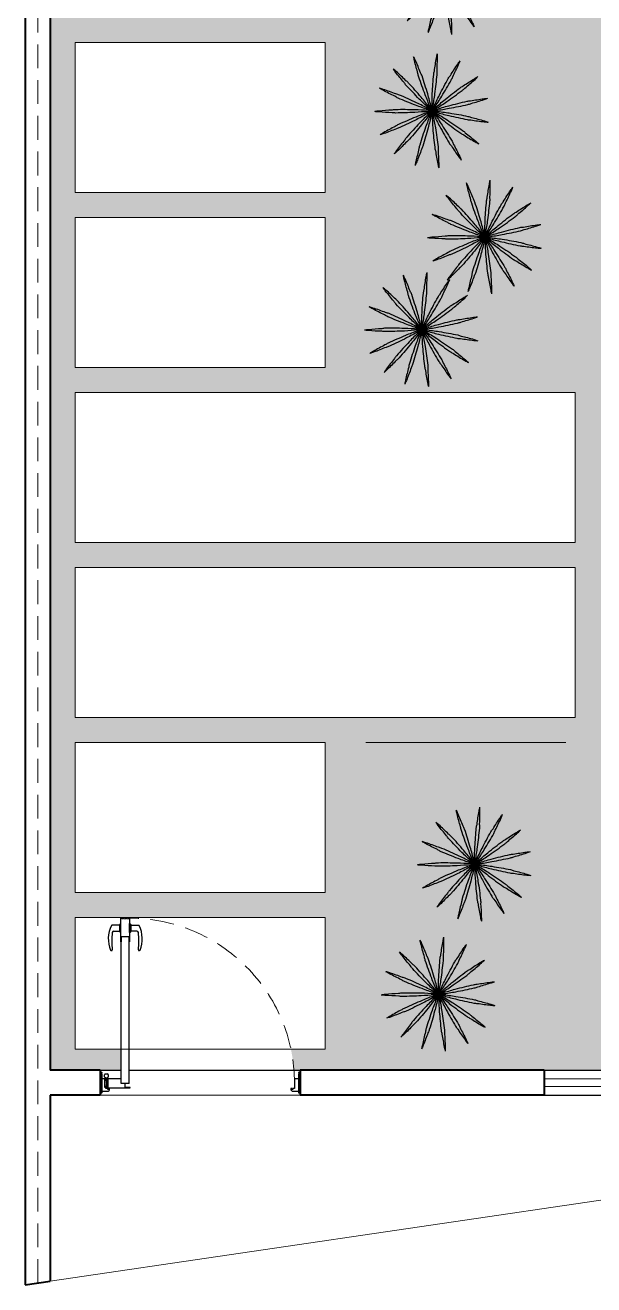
# Model space of a CAD drawing. Header units: millimetres. Extents: x 81693 to 98868, y 6565 to 11437.
# Drawn here: x 94479.4 to 94631, y 8516.8 to 8852.7 of the extents above; entities that cross this region are included whole.
import ezdxf

# ---------------------------------------------------------------- set-up
doc = ezdxf.new("R2010")
doc.units = ezdxf.units.MM
doc.linetypes.add('HIDDEN', pattern=[9.525, 6.35, -3.175])
for name, color, linetype in [('Grama', 84, 'Continuous'), ('MOLHO', 114, 'Continuous'), ('PN010', 1, 'Continuous')]:
    doc.layers.add(name, color=color, linetype=linetype)
for name, color, linetype, lineweight in [('Hachura', 1, 'Continuous', 9), ('Parede Corte', 4, 'Continuous', 40), ('Pisos Externos', 15, 'Continuous', 9), ('Portas - Janelas', 2, 'Continuous', 20), ('Projeção Portas', 55, 'HIDDEN', 5), ('Projeção Viga', 1, 'HIDDEN', 9)]:
    doc.layers.add(name, color=color, linetype=linetype, lineweight=lineweight)

# ---------------------------------------------------------------- blocks, each defined once
blk = doc.blocks.new('MOLHO2')
for points in [[(-0.063, 0.454, -0.04965), (-0.063, 0.499, -0.013329), (-0.067, 0.668, -0.009979), (-0.066, 0.719, -0.607526)], [(-0.021, 0.458, 0.04965), (-0.03, 0.502, 0.013329), (-0.056, 0.669, 0.009979), (-0.066, 0.719, 0.607526)], [(0.127, 0.44, -0.04965), (0.146, 0.482, -0.013329), (0.21, 0.638, -0.009979), (0.232, 0.684, -0.607526)], [(0.167, 0.427, 0.04965), (0.177, 0.471, 0.013329), (0.221, 0.634, 0.009979), (0.232, 0.684, 0.607526)], [(-0.205, 0.41, 0.04965), (-0.231, 0.447, 0.013329), (-0.323, 0.589, 0.009979), (-0.353, 0.63, 0.607526)], [(-0.242, 0.389, -0.04965), (-0.26, 0.431, -0.013329), (-0.333, 0.583, -0.009979), (-0.353, 0.63, -0.607526)], [(0.295, 0.35, -0.04965), (0.329, 0.381, -0.013329), (0.452, 0.497, -0.009979), (0.49, 0.531, -0.607526)], [(0.326, 0.322, 0.04965), (0.353, 0.358, 0.013329), (0.46, 0.49, 0.009979), (0.49, 0.531, 0.607526)], [(-0.354, 0.291, 0.04965), (-0.393, 0.314, 0.013329), (-0.535, 0.406, 0.009979), (-0.579, 0.432, 0.607526)], [(-0.379, 0.257, -0.04965), (-0.413, 0.288, -0.013329), (-0.542, 0.397, -0.009979), (-0.579, 0.432, -0.607526)], [(0, 0, -0.009979), (-0.03, 0.041, -0.013329), (-0.122, 0.183, -0.009462), (-0.242, 0.389, -0.009462)], [(0, 0, 0.009979), (-0.02, 0.047, 0.013329), (-0.093, 0.199, 0.009462), (-0.205, 0.41, 0.009462)], [(0, 0, -0.009979), (-0.01, 0.05, -0.013329), (-0.037, 0.217, -0.009462), (-0.063, 0.454, -0.009462)], [(0, 0, 0.009979), (0.001, 0.051, 0.013329), (-0.004, 0.22, 0.009462), (-0.021, 0.458, 0.009462)], [(0, 0, -0.009979), (0.011, 0.05, -0.013329), (0.055, 0.213, -0.009462), (0.127, 0.44, -0.009462)], [(0, 0, 0.009979), (0.022, 0.046, 0.013329), (0.086, 0.202, 0.009462), (0.167, 0.427, 0.009462)], [(0, 0, -0.009979), (0.03, 0.041, -0.013329), (0.137, 0.172, -0.009462), (0.295, 0.35, -0.009462)], [(0, 0, 0.009979), (0.038, 0.033, 0.013329), (0.161, 0.15, 0.009462), (0.326, 0.322, 0.009462)], [(-0.451, 0.08, -0.04965), (-0.494, 0.095, -0.013329), (-0.656, 0.143, -0.009979), (-0.705, 0.159, -0.607526)], [(-0.442, 0.121, 0.04965), (-0.487, 0.127, 0.013329), (-0.654, 0.154, 0.009979), (-0.705, 0.159, 0.607526)], [(0, 0, -0.009979), (-0.044, 0.026, -0.013329), (-0.186, 0.118, -0.009462), (-0.379, 0.257, -0.009462)], [(0, 0, 0.009979), (-0.037, 0.035, 0.013329), (-0.166, 0.144, 0.009462), (-0.354, 0.291, 0.009462)], [(0, 0, -0.009979), (0.044, 0.025, -0.013329), (0.195, 0.102, -0.009462), (0.412, 0.2, -0.009462)], [(0, 0, 0.009979), (0.049, 0.015, 0.013329), (0.208, 0.071, 0.009462), (0.429, 0.161, 0.009462)], [(0.412, 0.2, -0.04965), (0.455, 0.214, -0.013329), (0.615, 0.271, -0.009979), (0.664, 0.285, -0.607526)], [(0.429, 0.161, 0.04965), (0.469, 0.183, 0.013329), (0.619, 0.26, 0.009979), (0.664, 0.285, 0.607526)], [(0, 0, -0.009979), (-0.051, 0.006, -0.013329), (-0.218, 0.032, -0.009462), (-0.451, 0.08, -0.009462)], [(0, 0, 0.009979), (-0.048, 0.017, 0.013329), (-0.21, 0.064, 0.009462), (-0.442, 0.121, 0.009462)], [(0, 0, -0.009979), (0.051, 0.005, -0.013329), (0.22, 0.014, -0.009462), (0.458, 0.015, -0.009462)], [(0.458, 0.015, -0.04965), (0.503, 0.01, -0.013329), (0.672, -0.003, -0.009979), (0.722, -0.009, -0.607526)], [(-0.453, -0.069, 0.04965), (-0.496, -0.082, 0.013329), (-0.66, -0.126, 0.009979), (-0.708, -0.141, 0.607526)], [(-0.445, -0.11, -0.04965), (-0.49, -0.114, -0.013329), (-0.658, -0.137, -0.009979), (-0.708, -0.141, -0.607526)], [(0, 0, 0.009979), (-0.051, -0.004, 0.013329), (-0.218, -0.027, 0.009462), (-0.453, -0.069, 0.009462)], [(0, 0, -0.009979), (-0.048, -0.015, -0.013329), (-0.212, -0.059, -0.009462), (-0.445, -0.11, -0.009462)], [(0, 0, 0.009979), (-0.045, -0.025, 0.013329), (-0.189, -0.113, 0.009462), (-0.386, -0.247, 0.009462)], [(0, 0, -0.009979), (-0.038, -0.034, -0.013329), (-0.17, -0.14, -0.009462), (-0.362, -0.281, -0.009462)], [(0, 0, 0.009979), (-0.031, -0.041, 0.013329), (-0.126, -0.18, 0.009462), (-0.252, -0.383, 0.009462)], [(0, 0, -0.009979), (-0.021, -0.046, -0.013329), (-0.098, -0.197, -0.009462), (-0.216, -0.404, -0.009462)], [(0, 0, 0.009979), (-0.012, -0.05, 0.013329), (-0.042, -0.216, 0.009462), (-0.075, -0.452, 0.009462)], [(0, 0, -0.009979), (0, -0.051, -0.013329), (-0.009, -0.22, -0.009462), (-0.033, -0.457, -0.009462)], [(0, 0, -0.009979), (0.038, -0.034, -0.013329), (0.157, -0.154, -0.009462), (0.318, -0.33, -0.009462)], [(0, 0, 0.009979), (0.05, -0.006, 0.013329), (0.219, -0.019, 0.009462), (0.457, -0.027, 0.009462)], [(0, 0, 0.009979), (0.044, -0.026, 0.013329), (0.192, -0.107, 0.009462), (0.407, -0.211, 0.009462)], [(0, 0, -0.009979), (0.048, -0.016, -0.013329), (0.206, -0.077, -0.009462), (0.425, -0.172, -0.009462)], [(0, 0, 0.009979), (0.029, -0.042, 0.013329), (0.132, -0.176, 0.009462), (0.286, -0.358, 0.009462)], [(0, 0, 0.009979), (0.01, -0.05, 0.013329), (0.049, -0.214, 0.009462), (0.116, -0.443, 0.009462)], [(0, 0, -0.009979), (0.02, -0.047, -0.013329), (0.081, -0.205, -0.009462), (0.156, -0.431, -0.009462)], [(0.457, -0.027, 0.04965), (0.503, -0.023, 0.013329), (0.672, -0.014, 0.009979), (0.722, -0.009, 0.607526)], [(-0.386, -0.247, 0.04965), (-0.42, -0.277, 0.013329), (-0.552, -0.383, 0.009979), (-0.59, -0.417, 0.607526)], [(-0.362, -0.281, -0.04965), (-0.401, -0.304, -0.013329), (-0.545, -0.392, -0.009979), (-0.59, -0.417, -0.607526)], [(0.407, -0.211, 0.04965), (0.45, -0.225, 0.013329), (0.608, -0.286, 0.009979), (0.656, -0.302, 0.607526)], [(0.425, -0.172, -0.04965), (0.464, -0.195, -0.013329), (0.612, -0.276, -0.009979), (0.656, -0.302, -0.607526)], [(-0.252, -0.383, 0.04965), (-0.271, -0.424, 0.013329), (-0.348, -0.575, 0.009979), (-0.369, -0.621, 0.607526)], [(-0.216, -0.404, -0.04965), (-0.243, -0.441, -0.013329), (-0.338, -0.58, -0.009979), (-0.369, -0.621, -0.607526)], [(-0.075, -0.452, 0.04965), (-0.075, -0.497, 0.013329), (-0.084, -0.666, 0.009979), (-0.085, -0.717, 0.607526)], [(-0.033, -0.457, -0.04965), (-0.043, -0.501, -0.013329), (-0.073, -0.668, -0.009979), (-0.085, -0.717, -0.607526)], [(0.116, -0.443, 0.04965), (0.133, -0.485, 0.013329), (0.194, -0.643, 0.009979), (0.214, -0.69, 0.607526)], [(0.156, -0.431, -0.04965), (0.165, -0.475, -0.013329), (0.205, -0.64, -0.009979), (0.214, -0.69, -0.607526)], [(0.286, -0.358, 0.04965), (0.319, -0.389, 0.013329), (0.439, -0.509, 0.009979), (0.476, -0.543, 0.607526)], [(0.318, -0.33, -0.04965), (0.344, -0.367, -0.013329), (0.447, -0.501, -0.009979), (0.476, -0.543, -0.607526)]]:
    blk.add_lwpolyline(points, format="xyb")
blk = doc.blocks.new('VEG3')
at = {"layer": 'MOLHO', "xscale": 0.6290189251151159, "yscale": 0.6290189251151159, "zscale": 0.6290189251151159}
blk.add_blockref('MOLHO2', (-0.121, 0.0672), dxfattribs=at)

msp = doc.modelspace()

# ---------------------------------------------------------------- hatches: boundary and pattern name
at = {"layer": 'Grama', "transparency": 33554687}
h = msp.add_hatch(dxfattribs=at)
h.set_pattern_fill('GRASS2', color=256, scale=14, angle=360, pattern_type=2)
h.set_pattern_definition([(0, (-2058.807, 2975.28), (14, 14), [2.1, -0.42, 0.56, -0.42, 2.1, -8.4]), (0, (-2059.507, 2975.7), (14, 14), [1.4, -1.05, 2.1, -1.05, 1.4, -7]), (0, (-2054.607, 2981.3), (14, 14), [1.75, -0.7, 1.75, -9.8]), (0, (-2061.607, 2984.1), (14, 14), [0.7, -1.4, 0.7, -11.2]), (90, (-2060.207, 2984.1), (-14, 14), [1.26, -12.74]), (90, (-2056.007, 2975.7), (-14, 14), [1.4, -12.6]), (90, (-2052.507, 2981.3), (-14, 14), [1.4, -12.6]), (45, (-2054.187, 2975.56), (5e-15, 14), [1.4, -18.3989899]), (135, (-2057.827, 2975.56), (-14, 5e-15), [1.4, -18.3989899]), (63.434949, (-2054.6074, 2975.63), (7e-10, 14), [1.4, -29.9049517]), (75.9637565, (-2055.3074, 2975.7), (5e-10, 14), [1.4, -56.3234788]), (75.9637565, (-2051.8074, 2981.3), (5e-10, 14), [1.12, -56.6034788]), (75.9637565, (-2059.9274, 2984.1), (5e-10, 14), [0.98, -56.7434788]), (104.0362435, (-2056.7074, 2975.7), (-5e-10, 14), [1.4, -56.3234788]), (104.0362435, (-2053.2074, 2981.3), (-5e-10, 14), [1.12, -56.6034788]), (104.0362435, (-2060.4874, 2984.1), (-5e-10, 14), [0.98, -56.7434788]), (116.565051, (-2057.4074, 2975.63), (-6e-09, 14), [1.4, -29.9049352])])
h.paths.add_polyline_path([(94634.4125, 9081.3876), (94655.1907, 9081.3876), (94655.3013, 9088.0542), (94634.4125, 9088.0542), (94634.4125, 9128.0542), (94659.9917, 9128.0542), (94660.0946, 9129.6873), (94662.4399, 9133.7219), (94662.8443, 9134.7209), (94499.4125, 9134.7209), (94486.0791, 9134.7209), (94486.0791, 8848.9115), (94816.0791, 8848.9115), (94816.0791, 9134.7209), (94806.0791, 9134.7209), (94759.0782, 9134.7209), (94759.5193, 9133.5818), (94761.6373, 9129.2661), (94761.8733, 9128.0542), (94787.7458, 9128.0542), (94787.7458, 9088.0542), (94766.33, 9088.0542), (94766.3544, 9081.3876), (94787.7458, 9081.3876), (94787.7458, 9041.3876), (94766.446, 9041.3876), (94766.4451, 9040.1062), (94769.646, 9038.2454), (94771.0401, 9036.664), (94771.8578, 9035.4176), (94772.3148, 9034.7209), (94787.7458, 9034.7209), (94787.7458, 8994.7209), (94766.4134, 8994.7209), (94766.4087, 8988.0542), (94787.7458, 8988.0542), (94787.7458, 8948.0542), (94766.2013, 8948.0542), (94766.1356, 8941.3876), (94787.7458, 8941.3876), (94787.7458, 8901.3876), (94765.7414, 8901.3876), (94765.7294, 8900.1787), (94765.4482, 8895.7155), (94765.1961, 8894.7209), (94787.7458, 8894.7209), (94787.7458, 8854.7209), (94721.0791, 8854.7209), (94721.0791, 8855.2274), (94709.9888, 8854.6974), (94701.0791, 8855.2586), (94701.0791, 8854.7209), (94634.4125, 8854.7209), (94634.4125, 8894.7209), (94655.5026, 8894.7209), (94655.2202, 8895.7874), (94654.9249, 8900.5858), (94654.922, 8901.3876), (94634.4125, 8901.3876), (94634.4125, 8941.3876), (94654.7754, 8941.3876), (94654.751, 8948.0542), (94634.4125, 8948.0542), (94634.4125, 8988.0542), (94654.6928, 8988.0542), (94654.6975, 8994.7209), (94634.4125, 8994.7209), (94634.4125, 9034.7209), (94648.845, 9034.7209), (94649.3926, 9035.6629), (94650.0627, 9036.8157), (94651.9792, 9038.786), (94654.7295, 9040.5904), (94654.7301, 9041.3876), (94634.4125, 9041.3876)])
h.paths.add_polyline_path([(94626.0791, 9034.7209), (94626.0791, 8994.7209), (94492.7458, 8994.7209), (94492.7458, 9034.7209)], flags=16)
h.paths.add_polyline_path([(94559.4125, 9041.3876), (94492.7458, 9041.3876), (94492.7458, 9081.3876), (94559.4125, 9081.3876)], flags=16)
h.paths.add_polyline_path([(94559.4125, 9088.0542), (94492.7458, 9088.0542), (94492.7458, 9128.0542), (94559.4125, 9128.0542)], flags=16)
h.paths.add_polyline_path([(94626.0791, 8988.0542), (94626.0791, 8948.0542), (94492.7458, 8948.0542), (94492.7458, 8988.0542)], flags=16)
h.paths.add_polyline_path([(94559.4125, 8941.3876), (94559.4125, 8901.3876), (94492.7458, 8901.3876), (94492.7458, 8941.3876)], flags=16)
h.paths.add_polyline_path([(94559.4125, 8894.7209), (94559.4125, 8854.7209), (94492.7458, 8854.7209), (94492.7458, 8894.7209)], flags=16)
h.paths.add_polyline_path([(94816.0791, 8848.9115), (94486.0791, 8848.9115), (94486.0791, 8574.0542), (94499.4125, 8574.0542), (94505.0382, 8574.0542), (94505.0382, 8579.6785), (94492.7458, 8579.6785), (94492.7458, 8614.7209), (94559.4125, 8614.7209), (94559.4125, 8579.6785), (94550.253, 8579.6785, -0.03228732), (94551.0716, 8574.0542), (94552.7458, 8574.0542), (94617.7458, 8574.0542), (94804.4125, 8574.0542), (94816.0791, 8574.0542)])
h.paths.add_polyline_path([(94634.4125, 8848.0542), (94701.0791, 8848.0542), (94701.0791, 8843.5203), (94703.0153, 8843.5927), (94711.0791, 8843.7552), (94719.1429, 8843.5927), (94721.0791, 8843.5203), (94721.0791, 8848.0542), (94787.7458, 8848.0542), (94787.7458, 8808.0542), (94766.7461, 8808.0542), (94767.1769, 8802.535), (94767.3051, 8801.3876), (94787.7458, 8801.3876), (94787.7458, 8761.3876), (94767.3447, 8761.3876), (94767.4379, 8754.7209), (94787.7458, 8754.7209), (94787.7458, 8714.7209), (94768.1542, 8714.7209), (94768.2268, 8708.0542), (94787.7458, 8708.0542), (94787.7458, 8668.0542), (94768.7701, 8668.0542), (94768.8827, 8662.0373), (94768.9138, 8661.3876), (94787.7458, 8661.3876), (94787.7458, 8621.3876), (94766.9927, 8621.3876), (94766.3161, 8616.5892), (94767.4549, 8614.7209), (94787.7458, 8614.7209), (94787.7458, 8579.6785), (94721.0791, 8579.6785), (94721.0791, 8587.4791), (94711.0791, 8587.2885), (94701.0791, 8587.4791), (94701.0791, 8579.6785), (94634.4125, 8579.6785), (94634.4125, 8614.7209), (94654.7034, 8614.7209), (94655.8421, 8616.5892), (94655.1656, 8621.3876), (94634.4125, 8621.3876), (94634.4125, 8661.3876), (94653.2445, 8661.3876), (94653.2755, 8662.0373), (94653.3881, 8668.0542), (94634.4125, 8668.0542), (94634.4125, 8708.0542), (94653.9315, 8708.0542), (94654.0041, 8714.7209), (94634.4125, 8714.7209), (94634.4125, 8754.7209), (94654.7204, 8754.7209), (94654.8135, 8761.3876), (94634.4125, 8761.3876), (94634.4125, 8801.3876), (94654.8532, 8801.3876), (94654.9814, 8802.535), (94655.4122, 8808.0542), (94634.4125, 8808.0542)], flags=16)
h.paths.add_polyline_path([(94559.4125, 8808.0542), (94492.7458, 8808.0542), (94492.7458, 8848.0542), (94559.4125, 8848.0542)], flags=16)
h.paths.add_polyline_path([(94559.4125, 8801.3876), (94559.4125, 8761.3876), (94492.7458, 8761.3876), (94492.7458, 8801.3876)], flags=16)
h.paths.add_polyline_path([(94765.4981, 8680.2789), (94765.6749, 8680.3693), (94765.4961, 8680.4047)], flags=0)
h.paths.add_polyline_path([(94660.4277, 8831.1011), (94662.1255, 8827.4596), (94662.749, 8828.668), (94664.1799, 8830.7292), (94665.5805, 8831.3565), (94664.3054, 8818.4824), (94663.3036, 8802.9458), (94662.7342, 8786.6121), (94662.6913, 8763.9832), (94661.4102, 8762.7308), (94660.6692, 8760.7353), (94669.8777, 8729.5489), (94670.7683, 8725.0223), (94671.4423, 8721.1206), (94671.9084, 8704.3787), (94671.7967, 8677.1463), (94658.5096, 8680.7711), (94656.6622, 8680.4047), (94656.4689, 8667.9606), (94656.4159, 8652.3931), (94656.429, 8643.2725), (94656.8099, 8633.3009), (94657.6006, 8623.222), (94658.2702, 8614.9002), (94659.2717, 8608.2391), (94659.4951, 8606.5814), (94660.0043, 8608.542), (94670.3403, 8640.4572), (94670.8893, 8641.0078), (94671.74, 8641.6775), (94673.0225, 8641.938), (94676.008, 8641.8238), (94676.4328, 8729.53), (94674.8158, 8729.2219), (94673.4897, 8729.2523), (94672.3462, 8729.8112), (94671.2777, 8730.6183), (94670.9096, 8731.685), (94663.1087, 8758.5719), (94662.7707, 8761.2234), (94663.3933, 8763.1002), (94663.9422, 8763.7263), (94664.7496, 8764.5683), (94673.3877, 8770.1437), (94674.203, 8770.4301), (94672.1117, 8770.4301), (94672.1117, 8771.7075), (94677.8392, 8771.7075), (94680.4132, 8772.6118), (94687.1164, 8774.3572), (94693.2601, 8775.25), (94698.9624, 8775.7757), (94705.3228, 8776.0005), (94710.5847, 8776.123), (94707.8654, 8777.1469), (94708.4891, 8778.2151), (94714.5917, 8776.0527), (94716.8355, 8776.0005), (94723.1959, 8775.7757), (94728.8981, 8775.25), (94735.0419, 8774.3572), (94741.745, 8772.6118), (94748.7706, 8770.1437), (94757.4087, 8764.5683), (94758.2161, 8763.7263), (94758.765, 8763.1002), (94759.3876, 8761.2234), (94759.0495, 8758.5719), (94751.2486, 8731.685), (94750.8806, 8730.6183), (94749.8121, 8729.8112), (94748.6685, 8729.2523), (94747.3425, 8729.2219), (94745.7255, 8729.53), (94746.1502, 8641.8238), (94746.1493, 8641.8238), (94736.5427, 8641.2123), (94726.2462, 8640.6019), (94711.0791, 8640.1513), (94695.9121, 8640.6019), (94685.6155, 8641.2123), (94676.009, 8641.8238), (94673.0225, 8641.938), (94671.74, 8641.6775), (94670.8893, 8641.0078), (94670.3403, 8640.4572), (94660.0043, 8608.542), (94659.4951, 8606.5814), (94659.5142, 8606.4395), (94659.3825, 8606.1478), (94659.4951, 8606.5814), (94659.2717, 8608.2391), (94658.2702, 8614.9002), (94657.6006, 8623.222), (94656.8099, 8633.3009), (94656.429, 8643.2725), (94656.4159, 8652.3931), (94656.4689, 8667.9606), (94656.6602, 8680.2789), (94656.4834, 8680.3693), (94656.6622, 8680.4047), (94656.7353, 8685.1132), (94656.6391, 8699.5054), (94656.6906, 8716.1294), (94657.0071, 8728.4631), (94657.1287, 8741.3032), (94657.4408, 8750.0698), (94656.1241, 8750.2067), (94655.943, 8748.6648), (94645.4216, 8748.24), (94645.0848, 8750.0399), (94645.8147, 8752.2186), (94647.0637, 8753.3201), (94650.6741, 8754.1338), (94655.859, 8754.5833), (94656.0432, 8753.9259), (94657.5884, 8754.2185), (94657.595, 8754.4025), (94657.6459, 8763.9759), (94657.9642, 8774.9728), (94658.2428, 8783.6625), (94658.4902, 8791.5328), (94659.4307, 8804.7514), (94660.1505, 8813.9808), (94661.1734, 8822.3051), (94662.1255, 8827.4596), (94660.4252, 8831.1065), (94660.4343, 8831.1334)], flags=0)
h.paths.add_polyline_path([(94665.8815, 8824.4788), (94666.7117, 8831.9511), (94673.0811, 8833.3186), (94680.6259, 8834.58), (94682.6088, 8835.068), (94683.2008, 8835.7265), (94692.0621, 8836.0735), (94699.8239, 8836.3434), (94706.5944, 8836.2022), (94711.0791, 8836.3162), (94715.5638, 8836.2022), (94722.3344, 8836.3434), (94730.0962, 8836.0735), (94738.9575, 8835.7265), (94739.5495, 8835.068), (94741.5324, 8834.58), (94749.0772, 8833.3186), (94755.4466, 8831.9511), (94756.2768, 8824.4788), (94757.4315, 8810.3435), (94758.1901, 8798.1278), (94758.4312, 8785.8805), (94758.5956, 8772.7708), (94758.4769, 8765.1921), (94754.1368, 8768.3248), (94752.9215, 8770.3964), (94751.8563, 8771.8318), (94748.4411, 8773.4538), (94743.8409, 8775.6274), (94737.9246, 8777.3285), (94733.1076, 8778.6615), (94728.8717, 8779.3683), (94723.7192, 8779.8178), (94716.874, 8780.2696), (94711.0791, 8780.3131), (94705.2843, 8780.2696), (94698.4391, 8779.8178), (94693.2865, 8779.3683), (94689.0507, 8778.6615), (94684.2336, 8777.3285), (94678.3174, 8775.6274), (94673.7172, 8773.4538), (94670.302, 8771.8318), (94669.2368, 8770.3964), (94668.0215, 8768.3248), (94663.6814, 8765.1921), (94663.5626, 8772.7708), (94663.727, 8785.8805), (94663.9681, 8798.1278), (94664.7268, 8810.3435)], flags=0)
h.paths.add_polyline_path([(94626.0791, 8754.7209), (94626.0791, 8714.7209), (94492.7458, 8714.7209), (94492.7458, 8754.7209)], flags=16)
h.paths.add_polyline_path([(94708.3569, 8840.0751), (94711.0791, 8840.0359), (94713.8014, 8840.0751), (94714.3796, 8837.3143), (94711.0791, 8837.0669), (94707.7787, 8837.3143)], flags=0)
h.paths.add_polyline_path([(94666.9462, 8751.7002), (94675.6086, 8752.976), (94674.6903, 8763.9574), (94675.0549, 8765.327), (94675.6797, 8765.6514), (94676.4123, 8765.9866), (94699.4794, 8768.6288), (94700.3311, 8768.5977), (94701.2924, 8767.3808), (94700.3889, 8750.9388), (94699.9488, 8749.6445), (94698.6994, 8748.8018), (94697.7835, 8748.4663), (94695.8389, 8748.4529), (94695.2601, 8742.7895), (94697.4582, 8742.3208), (94700.9647, 8740.3745), (94701.9161, 8738.5324), (94701.3699, 8735.9981), (94699.9776, 8734.3117), (94697.5129, 8734.2245), (94691.9185, 8733.6666), (94687.057, 8733.2499), (94681.657, 8732.4336), (94676.8718, 8731.4349), (94675.3199, 8731.0661), (94674.5116, 8730.8385), (94673.0014, 8731.4616)], flags=0)
h.paths.add_polyline_path([(94660.4714, 8748.3371), (94662.7493, 8746.1303), (94668.738, 8727.4882), (94669.8861, 8723.7705), (94670.3004, 8720.5368), (94670.2609, 8718.0248), (94670.7023, 8695.9896), (94670.6506, 8678.6215), (94659.8987, 8681.8835)], flags=0)
h.paths.add_polyline_path([(94702.8587, 8781.7317, -1), (94701.9487, 8781.7317, -1)], flags=0)
h.paths.add_polyline_path([(94678.2522, 8738.6061), (94679.8026, 8739.9775), (94684.0267, 8741.3743), (94690.9473, 8741.8263), (94697.5686, 8740.4774), (94700.1481, 8738.4975), (94700.2249, 8737.5381), (94699.2781, 8736.2538), (94694.3802, 8738.6293), (94693.2686, 8739.4039), (94685.172, 8739.5755), (94684.5909, 8738.874), (94678.1893, 8737.3231)], flags=0)
h.paths.add_polyline_path([(94626.0791, 8708.0542), (94626.0791, 8668.0542), (94492.7458, 8668.0542), (94492.7458, 8708.0542)], flags=16)
h.paths.add_polyline_path([(94720.2096, 8781.7317, -1), (94719.2996, 8781.7317, -1)], flags=0)
h.paths.add_polyline_path([(94703.6502, 8735.9568), (94707.0668, 8736.587), (94711.0791, 8736.7084), (94715.0914, 8736.587), (94718.508, 8735.9568), (94718.6258, 8735.4068), (94711.0791, 8735.3099), (94703.5324, 8735.4068)], flags=0)
h.paths.add_polyline_path([(94710.0905, 8730.9362), (94711.0791, 8731.1485), (94712.0677, 8730.9362), (94712.0677, 8728.9047), (94711.0791, 8728.2097), (94710.0905, 8728.9047)], flags=0)
h.paths.add_polyline_path([(94658.3599, 8679.8869), (94664.2487, 8678.1704), (94669.8461, 8676.6692), (94671.5071, 8676.1217), (94671.1837, 8668.6071), (94671.1191, 8661.0712), (94670.945, 8654.7318), (94670.5118, 8648.6293), (94670.1806, 8646.4942), (94668.8247, 8644.7997), (94666.433, 8643.6858), (94663.749, 8643.3909), (94660.8377, 8643.7209), (94659.5105, 8644.5275), (94658.8835, 8645.7017), (94658.4826, 8647.135)], flags=0)
h.paths.add_polyline_path([(94659.9042, 8678.0563), (94666.0953, 8676.0385), (94670.2903, 8675.1605), (94669.696, 8653.6304), (94669.4763, 8648.962), (94668.9717, 8647.5598), (94668.381, 8645.9742), (94663.1217, 8644.7484), (94661.2016, 8645.5218), (94660.1318, 8647.2883)], flags=0)
h.paths.add_polyline_path([(94764.5633, 8754.4025), (94764.5698, 8754.2185), (94766.115, 8753.9259), (94766.2993, 8754.5833), (94771.4842, 8754.1338), (94775.0946, 8753.3201), (94776.3435, 8752.2186), (94777.0735, 8750.0399), (94776.7367, 8748.24), (94766.2153, 8748.6648), (94766.0342, 8750.2067), (94762.8642, 8749.877), (94761.6858, 8748.4629), (94762.2596, 8681.8835), (94751.5077, 8678.6215), (94751.456, 8695.9896), (94751.8974, 8718.0248), (94751.8579, 8720.5368), (94752.2722, 8723.7705), (94753.4203, 8727.4882), (94759.4089, 8746.1303), (94761.1374, 8747.8048), (94762.8642, 8749.877), (94766.0342, 8750.2067), (94766.2153, 8748.6648), (94776.7367, 8748.24), (94777.0735, 8750.0399), (94776.3435, 8752.2186), (94775.0946, 8753.3201), (94771.4842, 8754.1338), (94766.2993, 8754.5833), (94766.115, 8753.9259), (94764.5643, 8754.2196)], flags=0)
h.paths.add_polyline_path([(94559.4125, 8661.3876), (94559.4125, 8621.3876), (94492.7458, 8621.3876), (94492.7458, 8661.3876)], flags=16)
h.paths.add_polyline_path([(94671.5582, 8640.6422), (94672.625, 8641.0103), (94673.5086, 8641.3135), (94681.455, 8640.6565), (94691.2773, 8639.9052), (94699.9995, 8639.5404), (94711.0791, 8639.0516), (94722.1588, 8639.5404), (94730.8809, 8639.9052), (94740.7033, 8640.6565), (94748.6497, 8641.3135), (94749.5333, 8641.0103), (94750.6001, 8640.6422), (94753.833, 8632.2825), (94757.5364, 8621.2053), (94761.4518, 8607.5835), (94761.848, 8605.7394), (94762.6541, 8603.981), (94763.7941, 8602.0604), (94763.3503, 8600.8104), (94762.2806, 8599.1517), (94760.8879, 8597.7954), (94756.7242, 8596.2166), (94750.0266, 8594.2749), (94741.9603, 8592.7449), (94732.3957, 8591.3248), (94723.3709, 8590.3783), (94712.8706, 8590.234), (94712.4054, 8588.4631), (94711.0791, 8588.3141), (94709.7529, 8588.4631), (94709.2877, 8590.234), (94698.7874, 8590.3783), (94689.7625, 8591.3248), (94680.1979, 8592.7449), (94672.1317, 8594.2749), (94665.434, 8596.2166), (94661.2704, 8597.7954), (94659.8777, 8599.1517), (94658.808, 8600.8104), (94658.3642, 8602.0604), (94659.5042, 8603.981), (94660.3102, 8605.7394), (94660.7065, 8607.5835), (94664.6218, 8621.2053), (94668.3252, 8632.2825)], flags=0)
h.paths.add_polyline_path([(94675.0888, 8637.0034), (94676.1234, 8637.2637), (94677.3738, 8637.3409), (94688.4149, 8636.2895), (94695.7358, 8635.7502), (94702.5819, 8635.5014), (94711.0791, 8635.4093), (94719.5763, 8635.5014), (94726.4225, 8635.7502), (94733.7434, 8636.2895), (94744.7845, 8637.3409), (94746.0349, 8637.2637), (94747.0695, 8637.0034), (94748.0929, 8636.4521), (94757.0356, 8610.2743), (94757.3979, 8607.3306), (94757.1368, 8605.7139), (94756.1854, 8603.8394), (94755.0409, 8602.6228), (94752.4632, 8601.8611), (94746.5319, 8600.5436), (94739.2425, 8599.4437), (94730.4116, 8598.4646), (94722.3576, 8597.9263), (94711.0791, 8597.4387), (94707.8708, 8597.5774), (94702.6402, 8595.0627), (94701.4199, 8596.4948), (94704.3428, 8597.73), (94699.8007, 8597.9263), (94691.7467, 8598.4646), (94682.9158, 8599.4437), (94675.6264, 8600.5436), (94669.6951, 8601.8611), (94667.1174, 8602.6228), (94665.9729, 8603.8394), (94665.0215, 8605.7139), (94664.7604, 8607.3306), (94665.1227, 8610.2743), (94674.0654, 8636.4521)], flags=0)
h.paths.add_polyline_path([(94675.7905, 8636.3037), (94678.2595, 8636.1994), (94688.341, 8635.1467), (94700.5996, 8634.6145), (94711.0791, 8634.4313), (94721.5587, 8634.6145), (94733.8172, 8635.1467), (94743.8988, 8636.1994), (94746.3677, 8636.3037), (94747.3589, 8635.8279), (94750.9894, 8626.5081), (94752.8428, 8618.961), (94752.8399, 8618.9607), (94754.4604, 8611.2698), (94754.5729, 8610.1664), (94742.6953, 8606.9254), (94732.5415, 8605.7033), (94711.3471, 8605.2631), (94704.7833, 8611.6251), (94668.6248, 8615.6692), (94669.3183, 8618.9607), (94669.3155, 8618.961), (94671.1689, 8626.5081), (94674.7994, 8635.8279)], flags=0)
h.paths.add_polyline_path([(94750.6511, 8676.1217), (94752.3122, 8676.6692), (94757.9096, 8678.1704), (94763.7983, 8679.8869), (94763.6757, 8647.135), (94763.2748, 8645.7017), (94762.6478, 8644.5275), (94761.3206, 8643.7209), (94758.4093, 8643.3909), (94755.7253, 8643.6858), (94753.3336, 8644.7997), (94751.9776, 8646.4942), (94751.6465, 8648.6293), (94751.2133, 8654.7318), (94751.0391, 8661.0712), (94750.9745, 8668.6071)], flags=0)
h.paths.add_polyline_path([(94751.868, 8675.1605), (94756.063, 8676.0385), (94762.2541, 8678.0563), (94762.0265, 8647.2883), (94760.9566, 8645.5218), (94759.0365, 8644.7484), (94753.7773, 8645.9742), (94753.1866, 8647.5598), (94752.6819, 8648.962), (94752.4623, 8653.6304)], flags=0)

# ---------------------------------------------------------------- linework, layer by layer
at = {"color": 1}
for p, q in [((94504.9325, 8608.2808), (94504.9325, 8614.5874)), ((94504.9325, 8614.5874), (94505.1944, 8614.5874)), ((94505.1944, 8614.5874), (94505.1944, 8614.4541)), ((94505.1944, 8614.4541), (94505.4391, 8614.4541)), ((94505.4391, 8614.4541), (94505.4591, 8614.4341)), ((94505.4591, 8614.4341), (94505.4791, 8614.4541)), ((94505.4791, 8614.4541), (94505.4991, 8614.4341)), ((94505.4991, 8614.4341), (94505.5191, 8614.4541)), ((94505.5191, 8614.4541), (94505.5391, 8614.4341)), ((94505.5391, 8614.4341), (94505.5591, 8614.4541)), ((94505.5591, 8614.4541), (94505.5791, 8614.4341)), ((94505.5791, 8614.4341), (94505.5991, 8614.4541)), ((94505.5991, 8614.4541), (94505.6191, 8614.4341)), ((94505.6191, 8614.4341), (94505.6391, 8614.4541)), ((94505.6391, 8614.4541), (94505.6591, 8614.4341)), ((94505.6591, 8614.4341), (94505.6791, 8614.4541)), ((94505.6791, 8614.4541), (94505.6991, 8614.4341)), ((94505.6991, 8614.4341), (94505.7191, 8614.4541)), ((94505.7191, 8614.4541), (94505.7391, 8614.4341)), ((94505.7391, 8614.4341), (94505.7591, 8614.4541)), ((94505.7591, 8614.4541), (94505.7791, 8614.4341)), ((94505.7791, 8614.4341), (94505.7991, 8614.4541)), ((94505.7991, 8614.4541), (94505.8191, 8614.4341)), ((94505.8191, 8614.4341), (94505.8391, 8614.4541)), ((94505.8391, 8614.4541), (94505.8591, 8614.4341)), ((94505.8591, 8614.4341), (94505.8791, 8614.4541)), ((94505.8791, 8614.4541), (94505.8991, 8614.4341)), ((94505.8991, 8614.4341), (94505.9191, 8614.4541)), ((94505.9191, 8614.4541), (94506.2791, 8614.4541)), ((94506.2791, 8614.4541), (94506.2991, 8614.4341)), ((94506.2991, 8614.4341), (94506.3191, 8614.4541)), ((94506.3191, 8614.4541), (94506.3391, 8614.4341)), ((94506.3391, 8614.4341), (94506.3591, 8614.4541)), ((94506.3591, 8614.4541), (94506.3791, 8614.4341)), ((94506.3791, 8614.4341), (94506.3991, 8614.4541)), ((94506.3991, 8614.4541), (94506.4191, 8614.4341)), ((94506.4191, 8614.4341), (94506.4391, 8614.4541)), ((94506.4391, 8614.4541), (94506.4591, 8614.4341)), ((94506.4591, 8614.4341), (94506.4791, 8614.4541)), ((94506.4791, 8614.4541), (94506.4991, 8614.4341)), ((94506.4991, 8614.4341), (94506.5191, 8614.4541)), ((94506.5191, 8614.4541), (94506.5391, 8614.4341)), ((94506.5391, 8614.4341), (94506.5591, 8614.4541)), ((94506.5591, 8614.4541), (94506.5791, 8614.4341)), ((94506.5791, 8614.4341), (94506.5991, 8614.4541)), ((94506.5991, 8614.4541), (94506.6191, 8614.4341)), ((94506.6191, 8614.4341), (94506.6391, 8614.4541)), ((94506.6391, 8614.4541), (94506.6591, 8614.4341)), ((94506.6591, 8614.4341), (94506.6791, 8614.4541)), ((94506.6791, 8614.4541), (94506.6991, 8614.4341)), ((94506.6991, 8614.4341), (94506.7191, 8614.4541)), ((94506.7191, 8614.4541), (94506.7391, 8614.4341)), ((94506.7391, 8614.4341), (94506.7591, 8614.4541)), ((94506.7591, 8614.4541), (94507.0039, 8614.4541)), ((94507.0039, 8614.4541), (94507.0039, 8614.5874)), ((94507.0039, 8614.5874), (94507.2658, 8614.5874)), ((94507.2658, 8614.5874), (94507.2658, 8608.2808)), ((94504.5991, 8612.6874), (94502.554, 8612.6874)), ((94503.0425, 8611.1541), (94504.5991, 8611.1541)), ((94504.5991, 8612.8541), (94504.5991, 8611.1541)), ((94504.5991, 8611.1541), (94504.5991, 8610.9874)), ((94504.6725, 8612.9208), (94504.6658, 8612.9208)), ((94504.6658, 8610.9208), (94504.6725, 8610.9208)), ((94504.9325, 8610.7141), (94504.9325, 8613.1274)), ((94507.2658, 8610.7141), (94507.2658, 8613.1274)), ((94507.5258, 8612.9208), (94507.5325, 8612.9208)), ((94507.5325, 8610.9208), (94507.5258, 8610.9208)), ((94507.5991, 8612.8541), (94507.5991, 8611.1541)), ((94507.5991, 8612.6874), (94509.6443, 8612.6874)), ((94509.1558, 8611.1541), (94507.5991, 8611.1541)), ((94507.5991, 8611.1541), (94507.5991, 8610.9874)), ((94505.0325, 8608.2808), (94504.9325, 8608.2808)), ((94507.1658, 8609.5808), (94505.0325, 8609.5808)), ((94505.0325, 8609.5808), (94505.0325, 8608.2808)), ((94505.0382, 8570.5342), (94505.0382, 8609.5808)), ((94507.1591, 8570.5342), (94507.1591, 8609.5808)), ((94507.1658, 8608.2808), (94507.1658, 8609.5808)), ((94507.2658, 8608.2808), (94507.1658, 8608.2808)), ((94502.2997, 8605.9208), (94502.4432, 8605.9208)), ((94509.8986, 8605.9208), (94509.7551, 8605.9208)), ((94499.4125, 8573.3876), (94499.4125, 8572.5676)), ((94499.8791, 8573.3876), (94499.4125, 8573.3876)), ((94499.4125, 8572.5676), (94499.4125, 8572.5676)), ((94499.4458, 8572.5342), (94499.4458, 8572.5342)), ((94499.4458, 8572.5342), (94499.4791, 8572.5342)), ((94499.4791, 8572.5342), (94499.4791, 8572.5342)), ((94499.5125, 8572.9876), (94499.5125, 8573.2542)), ((94499.5125, 8573.2542), (94499.5125, 8573.2542)), ((94499.5125, 8572.9876), (94499.5125, 8572.9876)), ((94499.5125, 8572.5676), (94499.5125, 8572.8542)), ((94499.5125, 8572.8542), (94499.7791, 8572.8542)), ((94499.5125, 8572.5676), (94499.5125, 8572.5676)), ((94499.5458, 8573.2876), (94499.5458, 8573.2876)), ((94499.5458, 8573.2876), (94499.8214, 8573.2876)), ((94499.8214, 8572.9542), (94499.5458, 8572.9542)), ((94499.5458, 8572.9542), (94499.5458, 8572.9542)), ((94499.7791, 8572.8542), (94499.7791, 8572.8542)), ((94499.8125, 8572.8209), (94499.8125, 8572.8209)), ((94499.8125, 8572.8209), (94499.8125, 8568.5876)), ((94499.8214, 8573.2876), (94499.8547, 8573.2542)), ((94499.8547, 8572.9876), (94499.8214, 8572.9542)), ((94499.8547, 8573.2542), (94499.9125, 8573.2876)), ((94499.9125, 8572.9542), (94499.8547, 8572.9876)), ((94499.8791, 8573.3876), (94499.8791, 8573.3876)), ((94499.9125, 8573.2876), (94499.9125, 8573.3542)), ((94499.9125, 8573.3542), (94499.9125, 8573.3542)), ((94499.9125, 8571.7009), (94499.9125, 8572.9542)), ((94500.9458, 8571.7009), (94499.9125, 8571.7009)), ((94500.5525, 8572.2518, 12.6667), (94500.5525, 8572.8518, 12.6667)), ((94500.6525, 8571.1742), (94500.6725, 8571.1942)), ((94500.6725, 8571.1542), (94500.6525, 8571.1742)), ((94500.6525, 8571.1342), (94500.6725, 8571.1542)), ((94500.6725, 8571.1142), (94500.6525, 8571.1342)), ((94500.6525, 8571.0942), (94500.6725, 8571.1142)), ((94500.6725, 8571.0742), (94500.6525, 8571.0942)), ((94500.6525, 8571.0542), (94500.6725, 8571.0742)), ((94500.6725, 8571.0342), (94500.6525, 8571.0542)), ((94500.6525, 8571.0142), (94500.6725, 8571.0342)), ((94500.6725, 8570.9942), (94500.6525, 8571.0142)), ((94500.6525, 8570.9742), (94500.6725, 8570.9942)), ((94500.6725, 8570.9542), (94500.6525, 8570.9742)), ((94500.6525, 8570.9342), (94500.6725, 8570.9542)), ((94500.6725, 8570.9142), (94500.6525, 8570.9342)), ((94500.6525, 8570.8942), (94500.6725, 8570.9142)), ((94500.6725, 8570.8742), (94500.6525, 8570.8942)), ((94500.6525, 8570.8542), (94500.6725, 8570.8742)), ((94500.6725, 8570.8342), (94500.6525, 8570.8542)), ((94500.6525, 8570.8142), (94500.6725, 8570.8342)), ((94500.6725, 8570.7942), (94500.6525, 8570.8142)), ((94500.6525, 8570.7742), (94500.6725, 8570.7942)), ((94500.6725, 8570.7542), (94500.6525, 8570.7742)), ((94500.6525, 8570.7342), (94500.6725, 8570.7542)), ((94500.6725, 8570.7142), (94500.6525, 8570.7342)), ((94500.6525, 8570.5342), (94500.6725, 8570.5542)), ((94500.6725, 8570.5142), (94500.6525, 8570.5342)), ((94500.6525, 8570.3342), (94500.6725, 8570.3542)), ((94500.6725, 8570.3142), (94500.6525, 8570.3342)), ((94500.6525, 8570.2942), (94500.6725, 8570.3142)), ((94500.6725, 8570.2742), (94500.6525, 8570.2942)), ((94500.6525, 8570.2542), (94500.6725, 8570.2742)), ((94500.6725, 8570.2342), (94500.6525, 8570.2542)), ((94500.6525, 8570.2142), (94500.6725, 8570.2342)), ((94500.6725, 8570.1942), (94500.6525, 8570.2142)), ((94500.6725, 8571.1942), (94500.6725, 8571.6009)), ((94500.6725, 8571.6009), (94500.8325, 8571.6009)), ((94500.6725, 8570.5542), (94500.6725, 8570.7142)), ((94500.6725, 8570.3542), (94500.6725, 8570.5142)), ((94500.6891, 8571.1864, 12.6667), (94500.6891, 8571.5531, 12.6667)), ((94500.7225, 8571.1531, 12.6667), (94500.6891, 8571.1864, 12.6667)), ((94500.7225, 8571.5864, 12.6667), (94500.7958, 8571.5864, 12.6667)), ((94500.7225, 8570.9364, 12.6667), (94500.7225, 8571.1531, 12.6667)), ((94500.7558, 8570.9031, 12.6667), (94500.7225, 8570.9364, 12.6667)), ((94500.7225, 8570.8698, 12.6667), (94500.7558, 8570.9031, 12.6667)), ((94500.7225, 8570.6293, 12.6667), (94500.7225, 8570.8698, 12.6667)), ((94500.7225, 8570.2031, 12.6667), (94500.7225, 8570.4392, 12.6667)), ((94500.7525, 8573.0518, 12.6667), (94501.3525, 8573.0518, 12.6667)), ((94500.8291, 8572.0518, 12.6667), (94500.7525, 8572.0518, 12.6667)), ((94500.8291, 8571.5531, 12.6667), (94500.8291, 8571.4031, 12.6667)), ((94500.8325, 8571.6009), (94500.8325, 8571.4209)), ((94500.8325, 8571.4209), (94500.8325, 8571.4209)), ((94500.864, 8571.4046), (94500.9458, 8571.464)), ((94500.864, 8571.4046), (94500.864, 8571.4046)), ((94500.8811, 8571.3755, 12.6667), (94500.9625, 8571.4304, 12.6667)), ((94500.9458, 8571.464), (94500.9458, 8571.7009)), ((94500.9625, 8571.4304, 12.6667), (94500.9625, 8571.9184, 12.6667)), ((94501.1425, 8571.3698, 12.6667), (94501.1091, 8571.3364, 12.6667)), ((94501.1091, 8571.3364, 12.6667), (94501.1091, 8569.7364, 12.6667)), ((94501.1425, 8571.9184, 12.6667), (94501.1425, 8571.3698, 12.6667)), ((94505.0382, 8571.7009), (94501.1591, 8571.7009)), ((94501.1591, 8571.7009), (94501.1591, 8571.439)), ((94501.1591, 8571.439), (94501.2205, 8571.4066)), ((94501.2725, 8571.4342), (94501.2725, 8571.6009)), ((94501.2725, 8571.6009), (94501.4325, 8571.6009)), ((94501.3525, 8572.0518, 12.6667), (94501.2758, 8572.0518, 12.6667)), ((94501.4325, 8571.6009), (94501.4325, 8571.1942)), ((94501.4325, 8571.1942), (94501.4525, 8571.1742)), ((94501.4525, 8571.1742), (94501.4325, 8571.1542)), ((94501.4325, 8571.1542), (94501.4525, 8571.1342)), ((94501.4525, 8571.1342), (94501.4325, 8571.1142)), ((94501.4325, 8571.1142), (94501.4525, 8571.0942)), ((94501.4525, 8571.0942), (94501.4325, 8571.0742)), ((94501.4325, 8571.0742), (94501.4525, 8571.0542)), ((94501.4525, 8571.0542), (94501.4325, 8571.0342)), ((94501.4325, 8571.0342), (94501.4525, 8571.0142)), ((94501.4525, 8571.0142), (94501.4325, 8570.9942)), ((94501.4325, 8570.9942), (94501.4525, 8570.9742)), ((94501.4525, 8570.9742), (94501.4325, 8570.9542)), ((94501.4325, 8570.9542), (94501.4525, 8570.9342)), ((94501.4525, 8570.9342), (94501.4325, 8570.9142)), ((94501.4325, 8570.9142), (94501.4525, 8570.8942)), ((94501.4525, 8570.8942), (94501.4325, 8570.8742)), ((94501.4325, 8570.8742), (94501.4525, 8570.8542)), ((94501.4525, 8570.8542), (94501.4325, 8570.8342)), ((94501.4325, 8570.8342), (94501.4525, 8570.8142)), ((94501.4525, 8570.8142), (94501.4325, 8570.7942)), ((94501.4325, 8570.7942), (94501.4525, 8570.7742)), ((94501.4525, 8570.7742), (94501.4325, 8570.7542)), ((94501.4325, 8570.7542), (94501.4525, 8570.7342)), ((94501.4525, 8570.7342), (94501.4325, 8570.7142)), ((94501.4325, 8570.7142), (94501.4325, 8570.5542)), ((94501.4325, 8570.5542), (94501.4525, 8570.5342)), ((94501.4525, 8570.5342), (94501.4325, 8570.5142)), ((94501.4325, 8570.5142), (94501.4325, 8570.3542)), ((94501.4325, 8570.3542), (94501.4525, 8570.3342)), ((94501.4525, 8570.3342), (94501.4325, 8570.3142)), ((94501.4325, 8570.3142), (94501.4525, 8570.2942)), ((94501.4525, 8570.2942), (94501.4325, 8570.2742)), ((94501.4325, 8570.2742), (94501.4525, 8570.2542)), ((94501.4525, 8570.2542), (94501.4325, 8570.2342)), ((94501.4325, 8570.2342), (94501.4525, 8570.2142)), ((94501.4525, 8570.2142), (94501.4325, 8570.1942)), ((94501.5525, 8572.8518, 12.6667), (94501.5525, 8572.2518, 12.6667)), ((94507.1658, 8570.5342), (94505.0382, 8570.5342)), ((94506.0991, 8569.4676), (94506.0991, 8570.5342)), ((94552.2458, 8571.7009), (94551.2125, 8571.7009)), ((94551.2125, 8571.7009), (94551.2125, 8569.1676)), ((94552.7458, 8573.3876), (94552.2458, 8573.3876)), ((94552.2458, 8573.3876), (94552.2458, 8573.2876)), ((94552.2458, 8573.2876), (94552.3035, 8573.2542)), ((94552.3035, 8572.9876), (94552.2458, 8572.9542)), ((94552.2458, 8572.9542), (94552.2458, 8571.7009)), ((94552.3035, 8573.2542), (94552.3369, 8573.2876)), ((94552.3369, 8572.9542), (94552.3035, 8572.9876)), ((94552.3369, 8573.2876), (94552.6125, 8573.2876)), ((94552.6125, 8572.9542), (94552.3369, 8572.9542)), ((94552.3458, 8568.5876), (94552.3458, 8572.8542)), ((94552.3458, 8572.8542), (94552.6458, 8572.8542)), ((94552.6458, 8573.2542), (94552.6458, 8572.9876)), ((94552.6458, 8572.8542), (94552.6458, 8572.5542)), ((94552.6791, 8572.5209), (94552.7125, 8572.5209)), ((94552.7458, 8572.5542), (94552.7458, 8573.3876)), ((94499.4125, 8568.8742), (94499.4125, 8568.8742)), ((94499.4125, 8568.8742), (94499.4125, 8568.0542)), ((94499.4125, 8568.0542), (94499.8791, 8568.0542)), ((94499.4791, 8568.9076), (94499.4458, 8568.9076)), ((94499.4458, 8568.9076), (94499.4458, 8568.9076)), ((94499.4791, 8568.9076), (94499.4791, 8568.9076)), ((94499.5125, 8568.5876), (94499.5125, 8568.8742)), ((94499.5125, 8568.8742), (94499.5125, 8568.8742)), ((94499.8125, 8568.5876), (94499.5125, 8568.5876)), ((94499.5125, 8568.1876), (94499.5125, 8568.4542)), ((94499.5125, 8568.4542), (94499.5125, 8568.4542)), ((94499.5125, 8568.1876), (94499.5125, 8568.1876)), ((94499.5458, 8568.4876), (94499.5458, 8568.4876)), ((94499.5458, 8568.4876), (94499.8214, 8568.4876)), ((94499.8214, 8568.1542), (94499.5458, 8568.1542)), ((94499.5458, 8568.1542), (94499.5458, 8568.1542)), ((94499.8214, 8568.4876), (94499.8547, 8568.4542)), ((94499.8547, 8568.1876), (94499.8214, 8568.1542)), ((94499.8547, 8568.4542), (94499.9125, 8568.4876)), ((94499.9125, 8568.1542), (94499.8547, 8568.1876)), ((94499.8791, 8568.0542), (94499.8791, 8568.0542)), ((94499.9125, 8568.4876), (94501.5325, 8568.4876)), ((94499.9125, 8568.0876), (94499.9125, 8568.1542)), ((94499.9125, 8568.0876), (94499.9125, 8568.0876)), ((94500.6525, 8570.1742), (94500.6725, 8570.1942)), ((94500.6725, 8570.1542), (94500.6525, 8570.1742)), ((94500.6525, 8570.1342), (94500.6725, 8570.1542)), ((94500.6725, 8570.1142), (94500.6525, 8570.1342)), ((94500.6525, 8570.0942), (94500.6725, 8570.1142)), ((94500.6725, 8570.0742), (94500.6525, 8570.0942)), ((94500.6525, 8570.0542), (94500.6725, 8570.0742)), ((94500.6725, 8570.0342), (94500.6525, 8570.0542)), ((94500.6525, 8570.0142), (94500.6725, 8570.0342)), ((94500.6725, 8569.9942), (94500.6525, 8570.0142)), ((94500.6525, 8569.9742), (94500.6725, 8569.9942)), ((94500.6725, 8569.9542), (94500.6525, 8569.9742)), ((94500.6525, 8569.9342), (94500.6725, 8569.9542)), ((94500.6725, 8569.9142), (94500.6525, 8569.9342)), ((94500.6525, 8569.8942), (94500.6725, 8569.9142)), ((94500.6725, 8569.8742), (94500.6525, 8569.8942)), ((94500.6725, 8569.4676), (94500.6725, 8569.8742)), ((94500.8325, 8569.4676), (94500.6725, 8569.4676)), ((94500.6891, 8569.8864, 12.6667), (94500.7225, 8569.9198, 12.6667)), ((94500.6891, 8569.5198, 12.6667), (94500.6891, 8569.8864, 12.6667)), ((94500.7558, 8570.1698, 12.6667), (94500.7225, 8570.2031, 12.6667)), ((94500.7225, 8570.1364, 12.6667), (94500.7558, 8570.1698, 12.6667)), ((94500.7225, 8569.9198, 12.6667), (94500.7225, 8570.1364, 12.6667)), ((94500.7958, 8569.4864, 12.6667), (94500.7225, 8569.4864, 12.6667)), ((94500.8291, 8569.6698, 12.6667), (94500.8291, 8569.5198, 12.6667)), ((94500.8325, 8569.6476), (94500.8325, 8569.6476)), ((94500.8325, 8569.6476), (94500.8325, 8569.4676)), ((94500.9458, 8569.6088), (94500.8637, 8569.6642)), ((94500.8637, 8569.6642), (94500.8637, 8569.6642)), ((94500.9625, 8569.6425, 12.6667), (94500.8811, 8569.6974, 12.6667)), ((94500.9458, 8569.1676), (94500.9458, 8569.6088)), ((94501.4625, 8569.1676), (94500.9458, 8569.1676)), ((94500.9625, 8569.4364, 12.6667), (94500.9625, 8569.6425, 12.6667)), ((94501.1425, 8569.536, 12.6667), (94501.0194, 8569.4129, 12.6667)), ((94501.1091, 8569.7364, 12.6667), (94501.1425, 8569.7031, 12.6667)), ((94501.1425, 8569.7031, 12.6667), (94501.1425, 8569.536, 12.6667)), ((94501.2205, 8569.6619), (94501.1591, 8569.6295)), ((94501.1591, 8569.6295), (94501.1591, 8569.3676)), ((94501.1591, 8569.3676), (94507.3991, 8569.3676)), ((94501.2725, 8569.4676), (94501.2725, 8569.6342)), ((94501.4325, 8569.4676), (94501.2725, 8569.4676)), ((94501.4125, 8568.9342), (94501.4125, 8569.1009)), ((94501.4125, 8569.1009), (94501.4958, 8569.1009)), ((94501.7791, 8568.9342), (94501.4125, 8568.9342)), ((94501.4325, 8570.1942), (94501.4525, 8570.1742)), ((94501.4525, 8570.1742), (94501.4325, 8570.1542)), ((94501.4325, 8570.1542), (94501.4525, 8570.1342)), ((94501.4525, 8570.1342), (94501.4325, 8570.1142)), ((94501.4325, 8570.1142), (94501.4525, 8570.0942)), ((94501.4525, 8570.0942), (94501.4325, 8570.0742)), ((94501.4325, 8570.0742), (94501.4525, 8570.0542)), ((94501.4525, 8570.0542), (94501.4325, 8570.0342)), ((94501.4325, 8570.0342), (94501.4525, 8570.0142)), ((94501.4525, 8570.0142), (94501.4325, 8569.9942)), ((94501.4325, 8569.9942), (94501.4525, 8569.9742)), ((94501.4525, 8569.9742), (94501.4325, 8569.9542)), ((94501.4325, 8569.9542), (94501.4525, 8569.9342)), ((94501.4525, 8569.9342), (94501.4325, 8569.9142)), ((94501.4325, 8569.9142), (94501.4525, 8569.8942)), ((94501.4525, 8569.8942), (94501.4325, 8569.8742)), ((94501.4325, 8569.8742), (94501.4325, 8569.4676)), ((94501.4625, 8569.1676), (94501.4625, 8569.1676)), ((94501.4958, 8569.1009), (94501.4958, 8569.1342)), ((94501.4958, 8569.1342), (94501.4958, 8569.1342)), ((94501.5325, 8568.4876), (94501.5325, 8568.4876)), ((94501.6958, 8569.1342), (94501.6958, 8569.1342)), ((94501.6958, 8569.1342), (94501.6958, 8569.1009)), ((94501.6958, 8569.1009), (94501.7791, 8569.1009)), ((94501.8791, 8569.1676), (94501.7291, 8569.1676)), ((94501.7291, 8569.1676), (94501.7291, 8569.1676)), ((94501.7791, 8569.1009), (94501.7791, 8568.9342)), ((94501.8791, 8568.8342), (94501.8791, 8569.1676)), ((94501.8791, 8568.8342), (94501.8791, 8568.8342)), ((94507.3991, 8569.4676), (94506.0991, 8569.4676)), ((94507.3991, 8569.3676), (94507.3991, 8569.4676)), ((94550.4291, 8569.1676), (94550.2791, 8569.1676)), ((94550.2791, 8569.1676), (94550.2791, 8568.8342)), ((94550.3791, 8568.9342), (94550.3791, 8569.1009)), ((94550.3791, 8569.1009), (94550.4625, 8569.1009)), ((94550.7458, 8568.9342), (94550.3791, 8568.9342)), ((94550.4625, 8569.1009), (94550.4625, 8569.1342)), ((94550.6258, 8568.4876), (94552.2458, 8568.4876)), ((94550.6625, 8569.1342), (94550.6625, 8569.1009)), ((94550.6625, 8569.1009), (94550.7458, 8569.1009)), ((94551.2125, 8569.1676), (94550.6958, 8569.1676)), ((94550.7458, 8569.1009), (94550.7458, 8568.9342)), ((94552.2458, 8568.4876), (94552.3035, 8568.4542)), ((94552.3035, 8568.1876), (94552.2458, 8568.1542)), ((94552.2458, 8568.1542), (94552.2458, 8568.0876)), ((94552.2791, 8568.0542), (94552.7458, 8568.0542)), ((94552.3035, 8568.4542), (94552.3369, 8568.4876)), ((94552.3369, 8568.1542), (94552.3035, 8568.1876)), ((94552.3369, 8568.4876), (94552.6125, 8568.4876)), ((94552.6125, 8568.1542), (94552.3369, 8568.1542)), ((94552.6458, 8568.5876), (94552.3458, 8568.5876)), ((94552.6458, 8568.8742), (94552.6458, 8568.5876)), ((94552.6458, 8568.4542), (94552.6458, 8568.1876)), ((94552.7125, 8568.9076), (94552.6791, 8568.9076)), ((94552.7458, 8568.0542), (94552.7458, 8568.8742))]:
    msp.add_line(p, q, dxfattribs=at)
for centre, radius, start, end in [((94509.6685, 8609.0179), 8.0968, 153.794171, 201.679929), ((94502.5541, 8612.5206), 0.1668, 90.037005, 154.127935), ((94525.9206, 8608.4225), 23.4265, 174.27285, 185.676817), ((94503.0427, 8610.7206), 0.4335, 90.018477, 174.747934), ((94504.6658, 8612.8541), 0.0667, 90, 180), ((94504.6658, 8610.9874), 0.0667, 180, 270), ((94504.6725, 8612.9808), 0.06, 270, 0), ((94504.6725, 8610.8608), 0.06, 0, 90), ((94504.9058, 8612.9808), 0.1733, 90, 180), ((94504.9058, 8610.8608), 0.1733, 180, 270), ((94504.9058, 8613.1274), 0.0267, 360, 90), ((94504.9058, 8610.7141), 0.0267, 270, 0), ((94507.2925, 8613.1274), 0.0267, 90, 180), ((94507.2925, 8610.7141), 0.0267, 180, 270), ((94507.2925, 8612.9808), 0.1733, 0, 90), ((94507.2925, 8610.8608), 0.1733, 270, 0), ((94507.5258, 8612.9808), 0.06, 180, 270), ((94507.5258, 8610.8608), 0.06, 90, 180), ((94507.5325, 8612.8541), 0.0667, 0, 90), ((94507.5325, 8610.9874), 0.0667, 270, 0), ((94509.1556, 8610.7206), 0.4335, 5.252066, 89.981523), ((94486.2777, 8608.4225), 23.4265, 354.323183, 5.72715), ((94509.6442, 8612.5206), 0.1668, 25.872065, 89.962995), ((94502.5298, 8609.0179), 8.0968, 338.320071, 26.205829), ((94502.2998, 8606.0876), 0.1668, 201.394531, 269.95822), ((94502.4432, 8606.0875), 0.1667, 270.02281, 6.112061), ((94509.7551, 8606.0875), 0.1667, 173.887939, 269.97719), ((94509.8985, 8606.0876), 0.1668, 270.04178, 338.605469), ((94499.4458, 8572.5676), 0.0333, 180, 270), ((94499.4791, 8572.5676), 0.0333, 270, 0), ((94499.5458, 8573.2542), 0.0333, 90, 180), ((94499.5458, 8572.9876), 0.0333, 180, 270), ((94499.7791, 8572.8209), 0.0333, 0, 90), ((94499.8791, 8573.3542), 0.0333, 0, 90), ((94500.7525, 8572.8518, 12.6667), 0.2, 90, 180), ((94500.7525, 8572.2518, 12.6667), 0.2, 180, 270), ((94500.7225, 8571.5531, 12.6667), 0.0333, 90, 180), ((94500.7958, 8571.5531, 12.6667), 0.0333, 0, 90), ((94500.8291, 8571.9184, 12.6667), 0.1333, 0, 90), ((94500.8625, 8571.4031, 12.6667), 0.0333, 180, 304), ((94500.8525, 8571.4209), 0.02, 180, 305.261181), ((94501.2758, 8571.9184, 12.6667), 0.1333, 90, 180), ((94501.2391, 8571.4342), 0.0333, 236, 0), ((94501.3525, 8572.8518, 12.6667), 0.2, 0, 90), ((94501.3525, 8572.2518, 12.6667), 0.2, 270, 0), ((94552.6125, 8573.2542), 0.0333, 0.011458, 90), ((94552.6125, 8572.9876), 0.0333, 270.001432, 359.998568), ((94552.6791, 8572.5542), 0.0333, 180, 270), ((94552.7125, 8572.5542), 0.0333, 270, 0), ((94499.4458, 8568.8742), 0.0333, 90, 180), ((94499.4791, 8568.8742), 0.0333, 0, 90), ((94499.5458, 8568.4542), 0.0333, 90, 180), ((94499.5458, 8568.1876), 0.0333, 180, 270), ((94499.8791, 8568.0876), 0.0333, 270, 0), ((94500.7225, 8569.5198, 12.6667), 0.0333, 180, 270), ((94500.7958, 8569.5198, 12.6667), 0.0333, 270, 0), ((94500.8625, 8569.6698, 12.6667), 0.0333, 56, 180), ((94500.8525, 8569.6476), 0.02, 56.001056, 180), ((94500.9958, 8569.4364, 12.6667), 0.0333, 180, 315), ((94501.2391, 8569.6342), 0.0333, 0, 124), ((94501.4625, 8569.1342), 0.0333, 0, 90), ((94501.5325, 8568.8342), 0.3467, 270, 0), ((94501.7291, 8569.1342), 0.0333, 90, 180), ((94550.6258, 8568.8342), 0.3467, 180, 270.001102), ((94550.4291, 8569.1343), 0.0333, 359.987906, 90.020813), ((94550.6958, 8569.1343), 0.0333, 90, 180.01146), ((94552.2791, 8568.0876), 0.0333, 180, 270), ((94552.6125, 8568.4542), 0.0333, 0.004663, 90), ((94552.6125, 8568.1876), 0.0333, 269.987653, 0.000889), ((94552.6791, 8568.8742), 0.0333, 90, 180), ((94552.7125, 8568.8742), 0.0333, 359.999029, 90.001903)]:
    msp.add_arc(centre, radius, start, end, dxfattribs=at)
at = {"layer": 'Parede Corte'}
for p, q in [((94479.4125, 9134.7209), (94479.4125, 8516.8288)), ((94486.0791, 9134.7209), (94486.0791, 8574.0542)), ((94499.4125, 8574.0542), (94486.0791, 8574.0542)), ((94499.4125, 8574.0542), (94499.4125, 8567.3876)), ((94617.7458, 8574.0542), (94552.7458, 8574.0542)), ((94552.7458, 8574.0542), (94552.7458, 8567.3876)), ((94617.7458, 8574.0542), (94617.7458, 8567.3876)), ((94486.0791, 8567.3876), (94486.0791, 8517.824)), ((94499.4125, 8567.3876), (94486.0791, 8567.3876)), ((94617.7458, 8567.3876), (94552.7458, 8567.3876)), ((94479.4125, 8516.8288), (94486.0791, 8517.824))]:
    msp.add_line(p, q, dxfattribs=at)
at = {"layer": 'Pisos Externos'}
for p, q in [((95476.0791, 8663.3876), (94486.0791, 8517.824)), ((94623.5791, 8661.3876), (94570.2458, 8661.3876))]:
    msp.add_line(p, q, dxfattribs=at)
for points in [[(94492.7458, 8808.0542), (94559.4125, 8808.0542), (94559.4125, 8848.0542), (94492.7458, 8848.0542)], [(94492.7458, 8761.3876), (94559.4125, 8761.3876), (94559.4125, 8801.3876), (94492.7458, 8801.3876)], [(94492.7458, 8714.7209), (94626.0791, 8714.7209), (94626.0791, 8754.7209), (94492.7458, 8754.7209)], [(94492.7458, 8668.0542), (94626.0791, 8668.0542), (94626.0791, 8708.0542), (94492.7458, 8708.0542)], [(94492.7458, 8621.3876), (94559.4125, 8621.3876), (94559.4125, 8661.3876), (94492.7458, 8661.3876)], [(94492.7458, 8579.6785), (94559.4125, 8579.6785), (94559.4125, 8614.7209), (94492.7458, 8614.7209)]]:
    msp.add_lwpolyline(points, close=True, dxfattribs=at)
at = {"layer": 'PN010'}
for p, q in [((94499.4125, 8574.0542), (94505.0382, 8574.0542)), ((94507.1591, 8574.0542), (94552.7458, 8574.0542)), ((94617.7458, 8574.0542), (94804.4125, 8574.0542)), ((94617.7458, 8567.3876), (94804.4125, 8567.3876))]:
    msp.add_line(p, q, dxfattribs=at)
at = {"layer": 'Portas - Janelas'}
for p, q in [((94617.7458, 8571.7209), (94804.4125, 8571.7209)), ((94499.4125, 8567.3876), (94552.7458, 8567.3876)), ((94617.7458, 8569.7209), (94804.4125, 8569.7209))]:
    msp.add_line(p, q, dxfattribs=at)
at = {"layer": 'Projeção Portas'}
msp.add_arc((94507.1591, 8570.5342), 44.0533, 0, 89.861269, dxfattribs=at)
at = {"layer": 'Projeção Viga'}
msp.add_line((94482.7458, 8517.3264), (94482.7458, 10814.5795), dxfattribs=at)

# ---------------------------------------------------------------- block references
at = {"layer": 'Hachura', "xscale": -33.59999999999999, "yscale": 33.6, "zscale": 33.6, "rotation": 240}
for p in [(94591.4017, 8869.9553), (94587.9646, 8834.4566), (94602.0581, 8800.8025), (94585.2178, 8776.1744), (94599.3188, 8633.6147), (94589.694, 8598.9303)]:
    msp.add_blockref('VEG3', p, dxfattribs=at)

doc.saveas('drawing.dxf')
